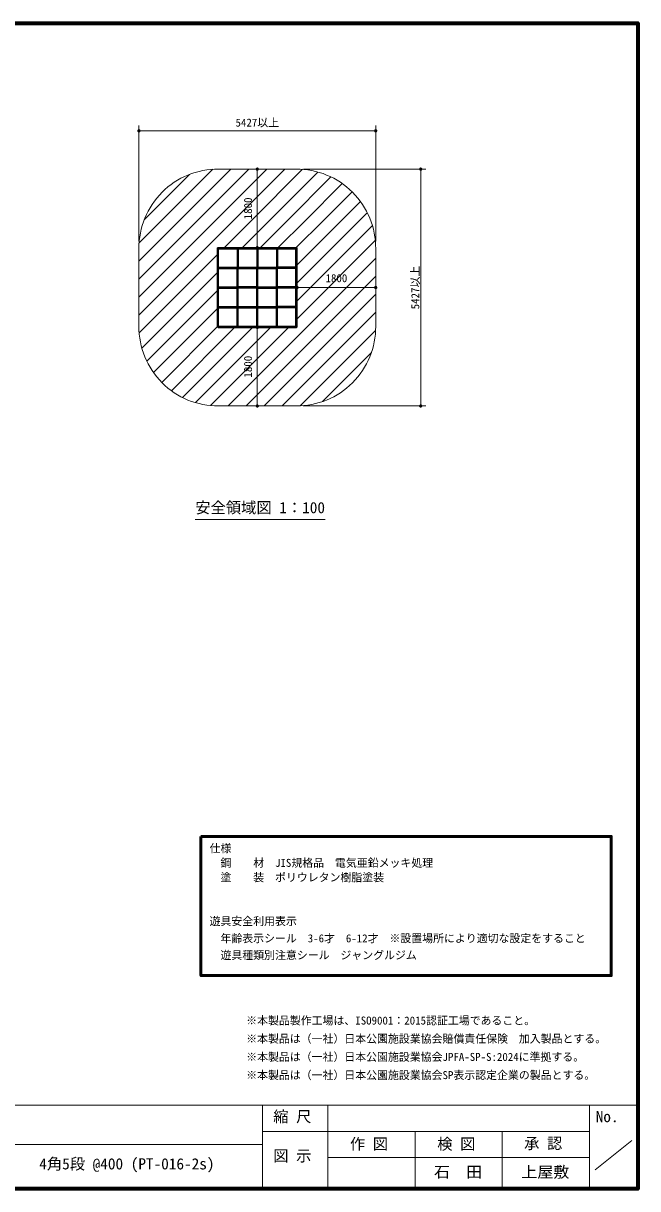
# Model space of a CAD drawing. Units: millimetres at full size, sheet at 1:30, with parts at other scales. Extents: x 450 to 12150, y 450 to 8460.
# Drawn here: x 7925 to 12150, y 450 to 8460 of the extents above; entities that cross this region are included whole.
import ezdxf
from ezdxf.enums import TextEntityAlignment as Align

# ---------------------------------------------------------------- set-up
doc = ezdxf.new("R2010")
doc.units = ezdxf.units.MM
doc.header["$LTSCALE"] = 30
for name, color, linetype in [('D-BGD-TXT', 7, 'Continuous'), ('D-DOC\u3000文章(説明、指示、参照事項等)', 7, 'Continuous'), ('D-TTL-TXT\u3000文字列', 7, 'Continuous')]:
    doc.layers.add(name, color=color, linetype=linetype)
for name, color, linetype, lineweight in [('D-STR', 1, 'Continuous', 13), ('D-STR-DIM\u3000寸法線、寸法値', 7, 'Continuous', 13), ('D-STR-TXT\u3000文字列', 7, 'Continuous', 13), ('D-STR\u3000構造物外形線', 1, 'Continuous', 25), ('D-TTL', 7, 'Continuous', 70), ('D-TTL-FRAM', 7, 'Continuous', 13), ('D-TTL-FRAM\u3000タイトル枠、凡例図枠', 2, 'Continuous', 50), ('D-TTL-TXT', 7, 'Continuous', 13)]:
    doc.layers.add(name, color=color, linetype=linetype, lineweight=lineweight)
doc.styles.add('ＭＳ ゴシック', font='')
doc.styles.get('ＭＳ ゴシック').set_extended_font_data('MS Gothic')

# ---------------------------------------------------------------- blocks, each defined once
blk = doc.blocks.new('filled_dot')
at = {"color": 0, "linetype": 'Continuous', "lineweight": -2, "const_width": 1.25}
blk.add_lwpolyline([(-0.625, 0, 1), (0.625, 0, 1)], format="xyb", close=True, dxfattribs=at)

msp = doc.modelspace()

# ---------------------------------------------------------------- linework, layer by layer
at = {"layer": 'D-STR'}
for p, q in [((9264.3, 7458.07), (9803.76, 7458.07)), ((8719.95, 6374.26), (8719.95, 6913.72)), ((9799.95, 6374.26), (9799.95, 6913.72)), ((10348.11, 6374.26), (10348.11, 6913.72)), ((9264.3, 6378.07), (9803.76, 6378.07)), ((9264.3, 5829.91), (9803.76, 5829.91))]:
    msp.add_line(p, q, dxfattribs=at)
for centre, start, end in [((9264.03, 6913.99), 89.67045, 180.32955), ((9804.03, 6913.99), 359.67045, 90.32955), ((9264.03, 6373.99), 179.67045, 270.32955), ((9804.03, 6373.99), 269.67045, 0.32955)]:
    msp.add_arc(centre, 544.09, start, end, dxfattribs=at)
at = {"layer": 'D-STR-DIM\u3000寸法線、寸法値'}
for p, q in [((8719.95, 6961.72), (8719.95, 7757.11)), ((8719.95, 7721.11), (10348.11, 7721.11)), ((10348.11, 6961.72), (10348.11, 7757.11)), ((9534.03, 6918.06), (9534.03, 7458.07)), ((9851.76, 7458.07), (10693.71, 7458.07)), ((10657.71, 5829.91), (10657.71, 7458.07)), ((9808.1, 6643.99), (10348.11, 6643.99)), ((9808.1, 6643.99), (9808.1, 6607.99)), ((9534.03, 6369.91), (9534.03, 5829.91)), ((9848.9, 5829.91), (10693.71, 5829.91))]:
    msp.add_line(p, q, dxfattribs=at)
at = {"layer": 'D-STR-TXT\u3000文字列'}
msp.add_line((9107.15, 5048.53), (9999.65, 5048.53), dxfattribs=at)
at = {"layer": 'D-STR\u3000構造物外形線'}
for p, q in [((8873.1, 7102.49), (9227.46, 7456.85)), ((8996.84, 7102.49), (9352.43, 7458.07)), ((9120.59, 7102.49), (9476.17, 7458.07)), ((9244.33, 7102.49), (9599.91, 7458.07)), ((9368.07, 7102.49), (9723.66, 7458.07)), ((9491.82, 7102.49), (9845.8, 7456.47)), ((8756.23, 7109.36), (9068.66, 7421.79)), ((9615.56, 7102.49), (9950.94, 7437.87)), ((9739.31, 7102.49), (10040.72, 7403.9)), ((9863.05, 7102.49), (10118.53, 7357.97)), ((9986.79, 7102.49), (10185.88, 7301.57)), ((10110.54, 7102.49), (10243.21, 7235.16)), ((10234.28, 7102.49), (10290.15, 7158.36)), ((8719.95, 6825.59), (8996.84, 7102.49)), ((8719.95, 6701.85), (9120.59, 7102.49)), ((8719.95, 6578.11), (9244.33, 7102.49)), ((8719.95, 6454.36), (9368.07, 7102.49)), ((8721.17, 6950.56), (8873.1, 7102.49)), ((9307.4, 6918.07), (9491.82, 7102.49)), ((9431.14, 6918.07), (9615.56, 7102.49)), ((9554.89, 6918.07), (9739.3, 7102.49)), ((9678.63, 6918.07), (9863.05, 7102.49)), ((9802.38, 6918.07), (9986.79, 7102.49)), ((9808.11, 6800.06), (10110.54, 7102.49)), ((9808.11, 6676.32), (10234.28, 7102.49)), ((9808.11, 6552.57), (10325.33, 7069.8)), ((9259.95, 6374.26), (9259.95, 6913.72)), ((9264.3, 6918.07), (9803.76, 6918.07)), ((9264.3, 6909.91), (9803.76, 6909.91)), ((9268.11, 6373.72), (9268.11, 6913.72)), ((9394.95, 6909.91), (9394.95, 6778.72)), ((9403.11, 6909.91), (9403.11, 6783.07)), ((9529.95, 6909.91), (9529.95, 6783.07)), ((9538.11, 6909.91), (9538.11, 6783.07)), ((9664.95, 6909.91), (9664.95, 6783.07)), ((9673.11, 6909.91), (9673.11, 6778.72)), ((9799.95, 6374.26), (9799.95, 6913.72)), ((9808.11, 6428.83), (10345.6, 6966.32)), ((9808.11, 6374.26), (9808.11, 6913.72)), ((8721.55, 6332.22), (9259.95, 6870.62)), ((9332.93, 5829.91), (10348.11, 6845.09)), ((8740.15, 6227.08), (9259.95, 6746.87)), ((9268.11, 6783.07), (9399.3, 6783.07)), ((9268.11, 6774.91), (9399.3, 6774.91)), ((9394.95, 6508.72), (9394.95, 6778.72)), ((9399.3, 6783.07), (9669.3, 6783.07)), ((9399.3, 6774.91), (9669.3, 6774.91)), ((9403.11, 6508.72), (9403.11, 6778.72)), ((9529.95, 6513.07), (9529.95, 6774.91)), ((9538.11, 6513.07), (9538.11, 6774.91)), ((9664.95, 6508.72), (9664.95, 6778.72)), ((9799.95, 6783.07), (9668.76, 6783.07)), ((9799.95, 6774.91), (9668.76, 6774.91)), ((9673.11, 6508.72), (9673.11, 6778.72)), ((9456.68, 5829.91), (10348.11, 6721.34)), ((8774.12, 6137.3), (9259.95, 6623.13)), ((9268.11, 6648.07), (9394.95, 6648.07)), ((9268.11, 6639.91), (9394.95, 6639.91)), ((9529.95, 6648.07), (9403.11, 6648.07)), ((9529.95, 6639.91), (9403.11, 6639.91)), ((9538.11, 6648.07), (9664.95, 6648.07)), ((9538.11, 6639.91), (9664.95, 6639.91)), ((9580.42, 5829.91), (10348.11, 6597.6)), ((9799.95, 6648.07), (9673.11, 6648.07)), ((9799.95, 6639.91), (9673.11, 6639.91)), ((8820.05, 6059.48), (9259.95, 6499.39)), ((9268.11, 6513.07), (9394.95, 6513.07)), ((9268.11, 6504.91), (9398.76, 6504.91)), ((9394.95, 6378.07), (9394.95, 6504.91)), ((9399.3, 6513.07), (9668.76, 6513.07)), ((9399.3, 6504.91), (9668.76, 6504.91)), ((9403.11, 6378.07), (9403.11, 6504.91)), ((9529.95, 6378.07), (9529.95, 6504.91)), ((9538.11, 6378.07), (9538.11, 6504.91)), ((9664.95, 6378.07), (9664.95, 6504.91)), ((9799.95, 6513.07), (9668.76, 6513.07)), ((9799.95, 6504.91), (9668.76, 6504.91)), ((9673.11, 6378.07), (9673.11, 6504.91)), ((9704.16, 5829.91), (10348.11, 6473.85)), ((8876.44, 5992.14), (9259.95, 6375.64)), ((8942.86, 5934.81), (9377.96, 6369.91)), ((9019.66, 5887.87), (9501.7, 6369.91)), ((9108.22, 5852.69), (9625.45, 6369.91)), ((9211.7, 5832.42), (9749.19, 6369.91)), ((9264.3, 6378.07), (9803.76, 6378.07)), ((9264.3, 6369.91), (9803.76, 6369.91)), ((9828.45, 5830.45), (10347.57, 6349.57)), ((9981.35, 5859.6), (10318.42, 6196.67))]:
    msp.add_line(p, q, dxfattribs=at)
for centre in [(9264.03, 6913.99), (9804.03, 6913.99), (9399.03, 6778.99), (9669.03, 6778.99), (9399.03, 6508.99), (9669.03, 6508.99), (9264.03, 6373.99), (9804.03, 6373.99)]:
    msp.add_circle(centre, 4.09, dxfattribs=at)
at = {"layer": 'D-TTL'}
msp.add_lwpolyline([(450, 450), (450, 8460), (12150, 8460), (12150, 450)], close=True, dxfattribs=at)
at = {"layer": 'D-TTL-FRAM'}
for p, q in [((450, 1023.66), (12150, 1023.66)), ((9568.84, 1023.66), (9568.84, 450)), ((10018.84, 1023.66), (10018.84, 450)), ((11818.84, 1023.66), (11818.84, 450)), ((10018.84, 843.66), (9568.84, 843.66)), ((10018.84, 843.66), (11818.84, 843.66)), ((10618.84, 450), (10618.84, 843.66)), ((11218.84, 843.66), (11218.84, 450)), ((9568.84, 753.66), (7018.84, 753.66)), ((11857.99, 580.41), (12109.99, 782.01)), ((11818.84, 663.66), (10018.84, 663.66))]:
    msp.add_line(p, q, dxfattribs=at)
at = {"layer": 'D-TTL-FRAM\u3000タイトル枠、凡例図枠'}
msp.add_lwpolyline([(9146.03, 2871), (11967.92, 2871), (11967.92, 1914.81), (9146.03, 1914.81)], close=True, dxfattribs=at)

# ---------------------------------------------------------------- block references
at = {"layer": 'D-STR-DIM\u3000寸法線、寸法値', "xscale": 9, "yscale": 9}
for p in [(8719.95, 7721.11), (9808.1, 6643.99)]:
    msp.add_blockref('filled_dot', p, dxfattribs=at)
for p, rotation in [((10348.11, 7721.11), 180), ((9534.03, 7458.07), 270), ((10657.71, 7458.07), 270), ((9534.03, 6918.06), 90), ((10348.11, 6643.99), 180), ((9534.03, 6369.91), 270), ((9534.03, 5829.91), 90), ((10657.71, 5829.91), 90)]:
    msp.add_blockref('filled_dot', p, dxfattribs=dict(at, rotation=rotation))

# ---------------------------------------------------------------- texts
at = {"layer": 'D-BGD-TXT', "style": 'ＭＳ ゴシック', "width": 1.05}
for s, p in [('石\u3000田', (10749.44, 503.18)), ('上屋敷', (11349.44, 503.18))]:
    msp.add_text(s, height=76.98, dxfattribs=at).set_placement(p, align=Align.BOTTOM_LEFT)
at = {"layer": 'D-DOC\u3000文章(説明、指示、参照事項等)', "style": 'ＭＳ ゴシック'}
for s, p in [('※本製品製作工場は、ISO9001：2015認証工場であること。', (9457.65, 1561.67)), ('※本製品は（一社）日本公園施設業協会賠償責任保険\u3000加入製品とする。\u3000', (9457.65, 1436.67)), ('※本製品は（一社）日本公園施設業協会JPFA-SP-S:2024に準拠する。', (9457.65, 1311.67)), ('※本製品は（一社）日本公園施設業協会SP表示認定企業の製品とする。', (9457.65, 1186.67))]:
    msp.add_text(s, height=54.99, dxfattribs=at).set_placement(p, align=Align.BOTTOM_LEFT)
at = {"layer": 'D-STR-DIM\u3000寸法線、寸法値', "style": 'ＭＳ ゴシック'}
for s, p in [('5427以上', (9534.03, 7777.45)), ('1800', (10078.11, 6708.12))]:
    msp.add_text(s, height=54.99, dxfattribs=at).set_placement(p, align=Align.MIDDLE_CENTER)
for s, p in [('1800', (9469.9, 7188.06)), ('5427以上', (10620.21, 6643.99)), ('1800', (9469.9, 6099.91))]:
    msp.add_text(s, height=54.99, rotation=90, dxfattribs=at).set_placement(p, align=Align.MIDDLE_CENTER)
at = {"layer": 'D-STR-TXT\u3000文字列', "style": 'ＭＳ ゴシック'}
msp.add_text('安全領域図 1：100', height=76.98, dxfattribs=at).set_placement((9999.65, 5069.53), align=Align.BOTTOM_RIGHT)
for s, p in [('仕様', (9205.95, 2816.95)), ('\u3000鋼\u3000\u3000材\u3000JIS規格品\u3000電気亜鉛メッキ処理', (9205.95, 2716.95)), ('\u3000塗\u3000\u3000装\u3000ポリウレタン樹脂塗装', (9205.95, 2616.95))]:
    msp.add_text(s, height=54.99, dxfattribs=at).set_placement(p, align=Align.TOP_LEFT)
for s, p in [('遊具安全利用表示', (9205.95, 2244.2)), ('  年齢表示シール\u30003-6才\u30006-12才\u3000※設置場所により適切な設定をすること', (9205.95, 2126.8)), ('  遊具種類別注意シール  ジャングルジム', (9205.95, 2010.87))]:
    msp.add_text(s, height=54.99, dxfattribs=at).set_placement(p, align=Align.BOTTOM_LEFT)
at = {"layer": 'D-TTL-TXT', "style": 'ＭＳ ゴシック'}
for s, p in [('縮 尺', (9643.7, 883.97)), ('No.', (11861.45, 883.97)), ('作 図', (10170.93, 695.67)), ('検 図', (10771.35, 695.67)), ('承 認', (11368.7, 700.17)), ('図 示', (9643.7, 614.62))]:
    msp.add_text(s, height=76.98, dxfattribs=at).set_placement(p, align=Align.BOTTOM_LEFT)
at = {"layer": 'D-TTL-TXT\u3000文字列', "style": 'ＭＳ ゴシック'}
msp.add_text('4角5段 @400 (PT-016-2s)', height=76.98, dxfattribs=at).set_placement((8034.67, 559.44), align=Align.BOTTOM_LEFT)

doc.saveas('drawing.dxf')
